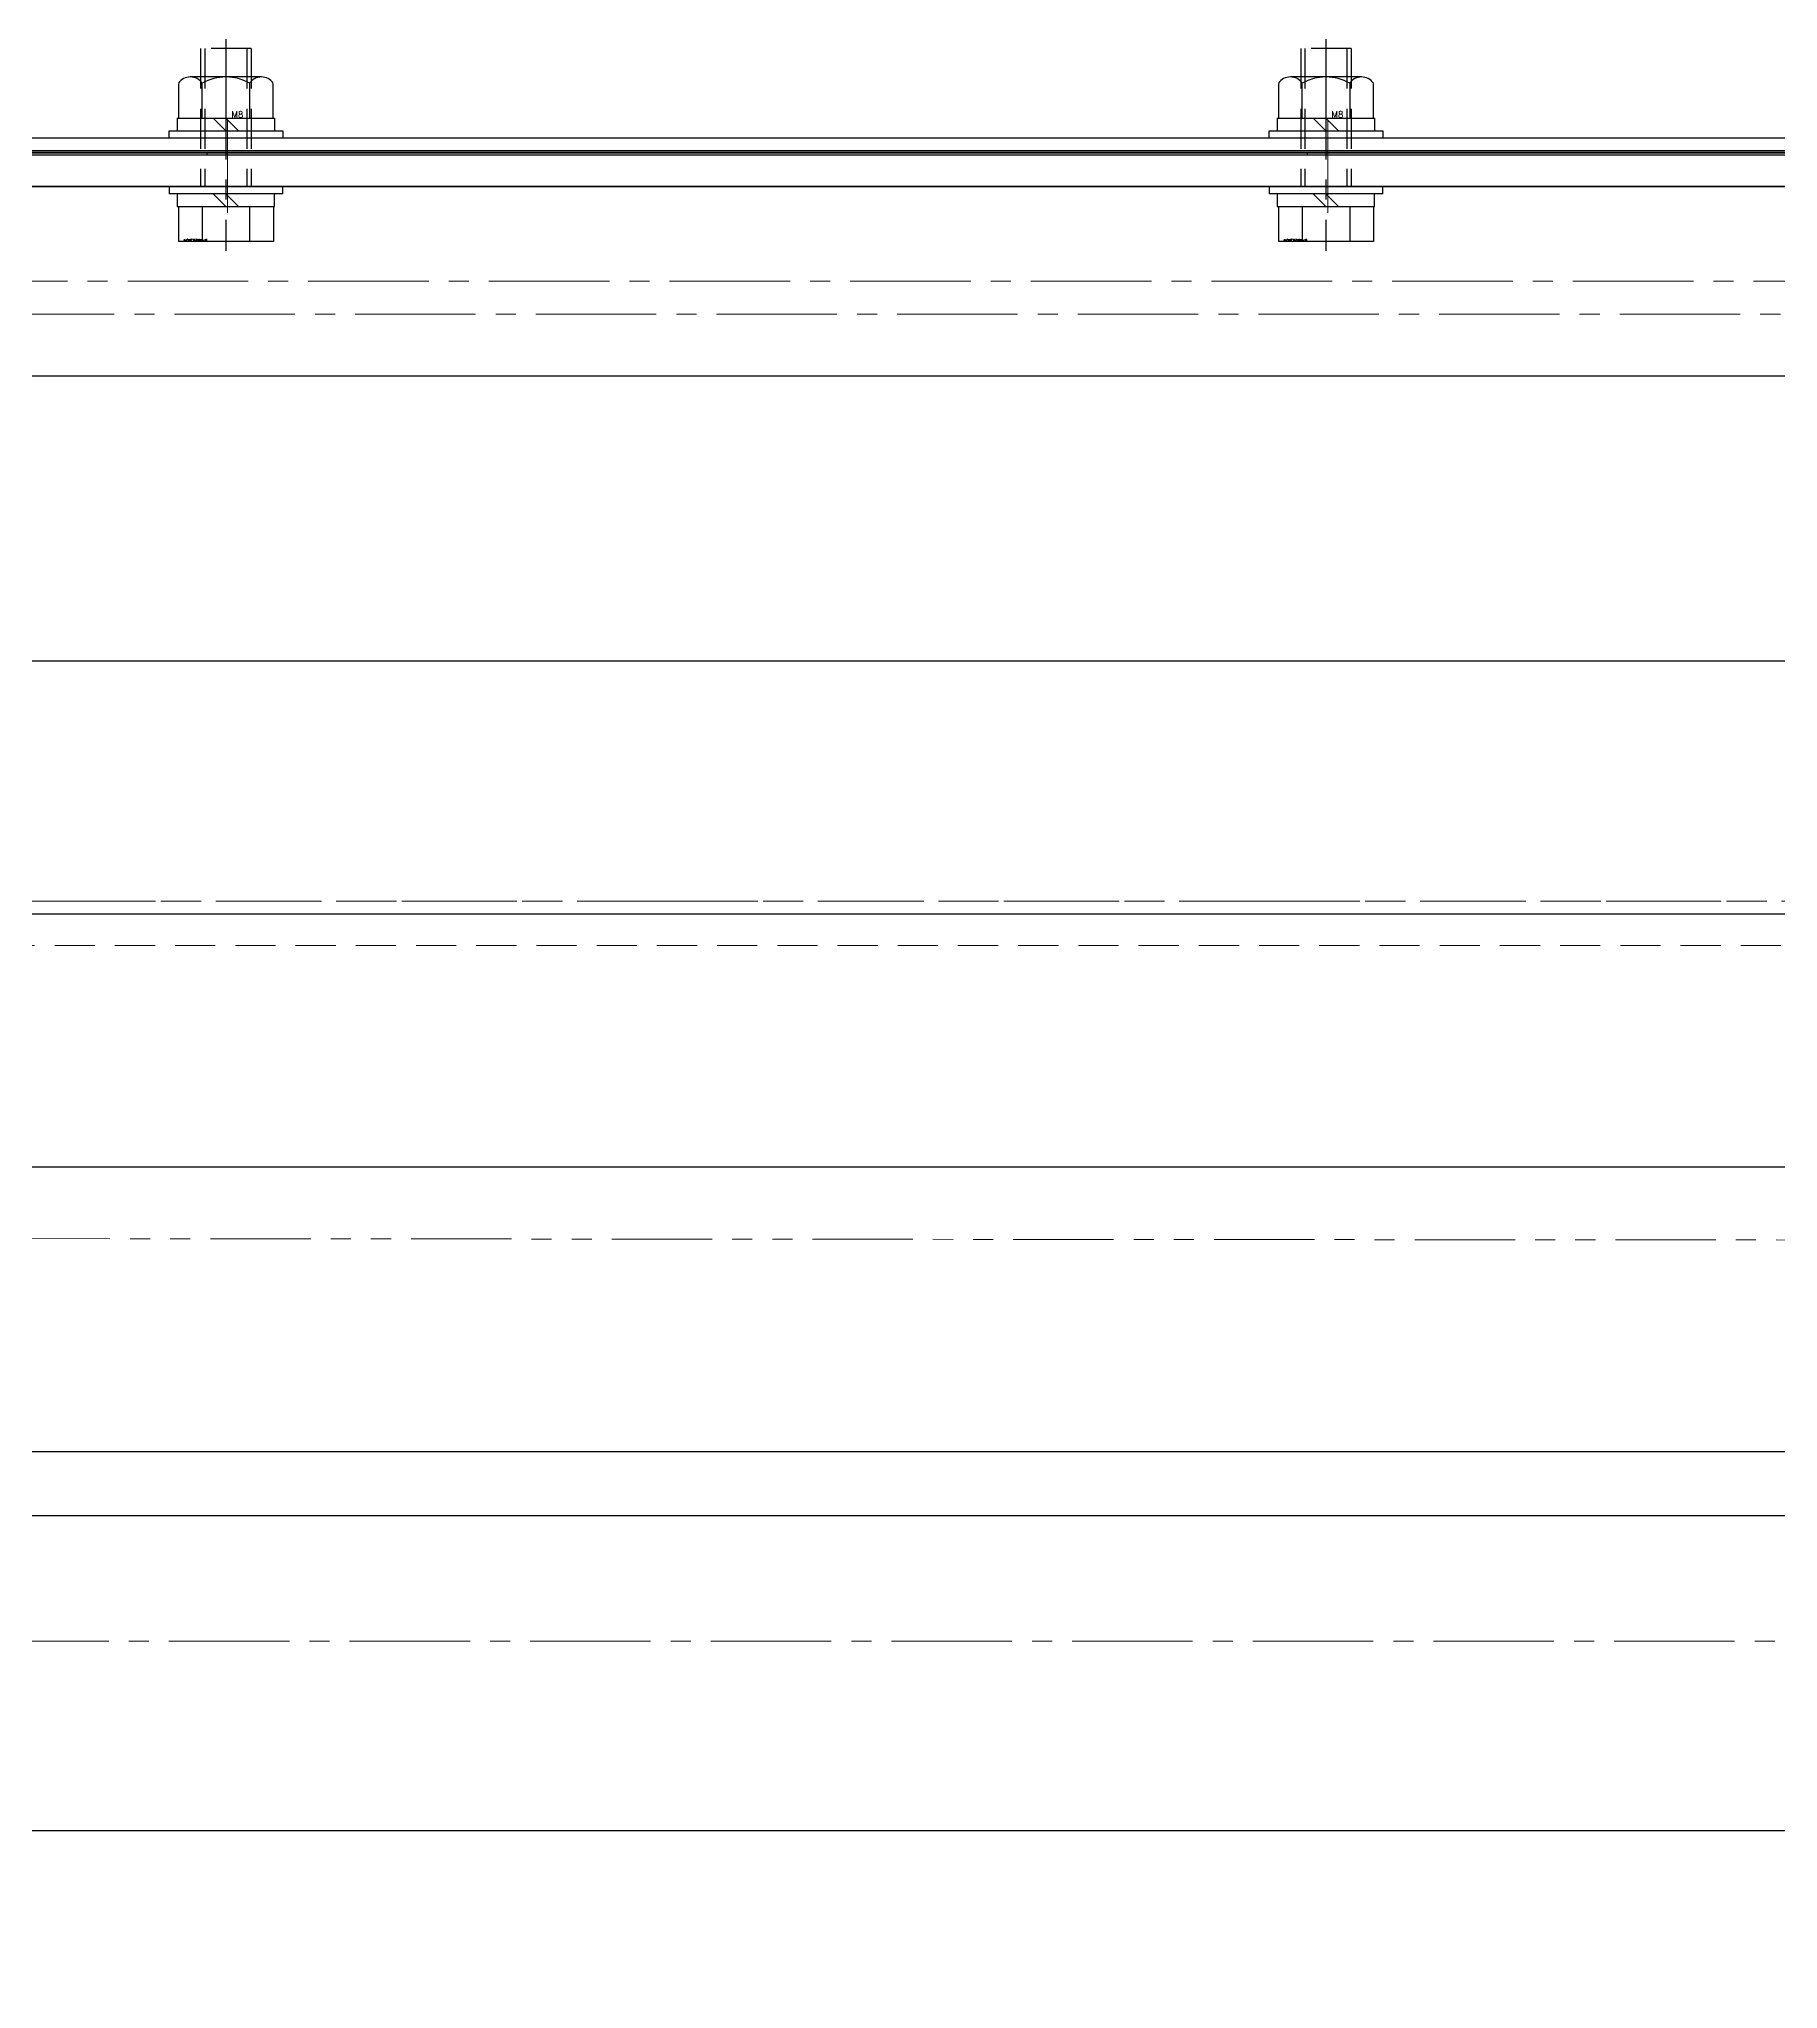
# Model space of a CAD drawing. Header units: millimetres. Extents: x 0 to 51411, y 0 to 16902.
# Drawn here: x 5008.6 to 5283.7, y 11872.6 to 12180.9 of the extents above; entities that cross this region are included whole.
import ezdxf

# ---------------------------------------------------------------- set-up
doc = ezdxf.new("R2010")
doc.units = ezdxf.units.MM
for name, pattern in [('CENTER2', [28.575, 19.05, -3.175, 3.175, -3.175]), ('HIDDEN', [9.525, 6.35, -3.175]), ('PHANTOM2', [31.75, 15.875, -3.175, 3.175, -3.175, 3.175, -3.175])]:
    doc.linetypes.add(name, pattern=pattern)
for name, color, linetype, lineweight in [('01_外形線', 7, 'Continuous', 25), ('04_HIDDEN', 2, 'HIDDEN', 13), ('04_中心線', 1, 'CENTER2', 9), ('05_CENTER', 4, 'CENTER2', 13), ('06_PHANTOM', 2, 'PHANTOM2', 13)]:
    doc.layers.add(name, color=color, linetype=linetype, lineweight=lineweight)
doc.layers.add('10_DRAFT', color=8, linetype='Continuous', lineweight=0, plot=False)
doc.styles.add('KSS_TXT', font='txt.shx', dxfattribs={"bigfont": 'extfont2.shx'})
doc.styles.add('KSS_TXT_L', font='txt.shx', dxfattribs={"height": 9, "bigfont": 'extfont2.shx'})

# ---------------------------------------------------------------- blocks, each defined once
blk = doc.blocks.new('A$C22662586_1_1_1')
at = {"color": 0}
blk.add_lwpolyline([(-995, 0), (995, 0), (995, 2), (-995, 2)], close=True, dxfattribs=at)
at = {"layer": '05_CENTER'}
for p, q in [((609, 4.23), (609, -2.35)), ((783, 4.23), (783, -2.35))]:
    blk.add_line(p, q, dxfattribs=at)
blk = doc.blocks.new('A$C66DB7377_1_1_1')
at = {"color": 0}
for points in [[(-995, 0), (995, 0), (995, -5), (-995, -5)], [(-1118, -5), (1118, -5), (1120, -7), (1120, -33), (1118, -35), (-1118, -35), (-1120, -33), (-1120, -7)]]:
    blk.add_lwpolyline(points, close=True, dxfattribs=at)
at = {"layer": '05_CENTER'}
for p, q in [((609, -9.18), (609, 3.91)), ((783, -9.18), (783, 3.91)), ((1126.59, -20), (-1126.04, -20))]:
    blk.add_line(p, q, dxfattribs=at)
blk = doc.blocks.new('A$C217E54E0_1_1_1')
blk.add_lwpolyline([(-995, 0), (995, 0), (995, 0.3), (-995, 0.3)], close=True)
at = {"layer": '05_CENTER'}
for p, q in [((609, -4.82), (609, 5.12)), ((783, -4.82), (783, 5.12))]:
    blk.add_line(p, q, dxfattribs=at)
blk = doc.blocks.new('A$C46CB4146_1_1_1')
at = {"color": 0, "linetype": 'CENTER2'}
blk.add_line((0, -23.3), (0, 10.2), dxfattribs=at)
at = {"color": 0}
for p, q in [((-7.51, 8.7), (7.51, 8.7)), ((-7.51, 3.2), (-7.51, 8.7)), ((-3.75, 3.2), (-3.75, 8.7)), ((3.75, 3.2), (3.75, 8.7)), ((7.51, 3.2), (7.51, 8.7)), ((-7.7, 3.2), (-7.7, 1.2)), ((7.7, 3.2), (-7.7, 3.2)), ((0, 1.2), (-2, 3.2)), ((0, 3.2), (2, 1.2)), ((7.7, 1.2), (7.7, 3.2)), ((-9, 1.2), (9, 1.2)), ((-9, 1.2), (-9, 0)), ((9, 0), (9, 1.2)), ((-9, 0), (9, 0))]:
    blk.add_line(p, q, dxfattribs=at)
at = {"color": 0, "linetype": 'HIDDEN'}
for p, q in [((-4, -21.8), (-4, 0)), ((-3.32, -21.8), (-3.32, 0)), ((3.32, -21.8), (3.32, 0)), ((4, -21.8), (4, 0)), ((-4, -21.8), (4, -21.8))]:
    blk.add_line(p, q, dxfattribs=at)
at = {"layer": '10_DRAFT', "style": 'KSS_TXT_L'}
blk.add_text('BT-M8x25L,SW,PW', height=0.3, dxfattribs=at).set_placement((2.97, 8.36))
blk = doc.blocks.new('M8Nza_1_1_1')
at = {"color": 0}
for p, q in [((5.62, 9.7), (-5.63, 9.7)), ((-7.5, 8.69), (-7.5, 3.2)), ((-3.75, 3.2), (-3.75, 8.69)), ((3.75, 8.69), (3.75, 3.2)), ((7.5, 3.2), (7.5, 8.69)), ((-7.7, 3.2), (7.7, 3.2)), ((-7.7, 3.2), (-7.7, 1.2)), ((0, 1.2), (-2, 3.2)), ((0, 3.2), (2, 1.2)), ((7.7, 3.2), (7.7, 1.2))]:
    blk.add_line(p, q, dxfattribs=at)
at = {"color": 0, "linetype": 'CENTER2'}
blk.add_line((0, 9.7), (0, 0), dxfattribs=at)
at = {"color": 0}
blk.add_lwpolyline([(-9, 1.2), (9, 1.2), (9, 0), (-9, 0)], close=True, dxfattribs=at)
for centre, radius, start, end in [((-5.63, 7.45), 2.25, 33.626, 146.374), ((0, 2.2), 7.5, 60, 120), ((5.62, 7.45), 2.25, 33.626, 146.374)]:
    blk.add_arc(centre, radius, start, end, dxfattribs=at)
at = {"layer": '10_DRAFT', "style": 'KSS_TXT'}
blk.add_text('M8', height=1, dxfattribs=at).set_placement((0.87, 3.27))
blk = doc.blocks.new('A$C4FD739D8_1_1')
for p, q in [((605.73, 20.3), (605.73, 20)), ((779.73, 20.3), (779.73, 20))]:
    blk.add_line(p, q)
at = {"rotation": 180}
for p in [(608.73, 15), (782.73, 15)]:
    blk.add_blockref('A$C46CB4146_1_1_1', p, dxfattribs=at)
for name, p in [('M8Nza_1_1_1', (608.73, 22.6)), ('M8Nza_1_1_1', (782.73, 22.6)), ('A$C217E54E0_1_1_1', (0, 20.3)), ('A$C217E54E0_1_1_1', (0, 20)), ('A$C22662586_1_1_1', (0, 20.6)), ('A$C66DB7377_1_1_1', (0, 20))]:
    blk.add_blockref(name, p)
blk = doc.blocks.new('A$C715B031A_1_1')
at = {"color": 0}
blk.add_lwpolyline([(-245, 20), (2325, 20), (2325, -18), (2323, -20), (-243, -20), (-245, -18)], close=True, dxfattribs=at)
at = {"layer": '04_HIDDEN'}
blk.add_line((-245, 15), (2325, 15), dxfattribs=at)
blk = doc.blocks.new('A$C3BCF241E_1_1')
at = {"color": 0}
blk.add_lwpolyline([(0, 27), (-2635, 27, 0.353018), (-2654.55, 11.23), (-2679.21, -102.59, 0.798529), (-2617.34, -131.45), (-2540.81, -32.74, -0.232047), (-2524.98, -25), (-0.02, -27, 1.000411), (0, 27)], format="xyb", dxfattribs=at)
blk = doc.blocks.new('A$C546C4D54_1_1')
at = {"color": 0}
for p, q in [((-3, 70), (-970, 70)), ((7, 30), (-1107.25, 30))]:
    blk.add_line(p, q, dxfattribs=at)
at = {"layer": '04_HIDDEN'}
blk.add_line((7, 32), (-1250, 32), dxfattribs=at)
blk = doc.blocks.new('A$C136408E9_1_1')
blk.add_line((2095, 15), (-116.77, 15))
at = {"xscale": -1, "rotation": 180}
blk.add_blockref('A$C546C4D54_1_1', (972, 5), dxfattribs=at)
at = {"layer": '04_HIDDEN', "xscale": -1, "rotation": 180}
blk.add_blockref('A$C715B031A_1_1', (-80, -5), dxfattribs=at)
at = {"layer": '06_PHANTOM', "color": 6, "rotation": 180}
blk.add_blockref('A$C3BCF241E_1_1', (-360, 0), dxfattribs=at)

msp = doc.modelspace()

# ---------------------------------------------------------------- linework, layer by layer
at = {"color": 0}
for points in [[(3390.467, 11957.64), (5468.467, 11957.64)], [(5468.467, 11897.64), (3390.467, 11897.64)]]:
    msp.add_lwpolyline(points, dxfattribs=at)
at = {"layer": '01_外形線'}
msp.add_line((5419.467, 11947.44), (3439.467, 11947.44), dxfattribs=at)
at = {"layer": '04_中心線'}
msp.add_line((5849.222, 12137.44), (3338.712, 12137.44), dxfattribs=at)
at = {"layer": '05_CENTER'}
msp.add_line((5534.006, 11927.64), (3324.928, 11927.64), dxfattribs=at)
at = {"layer": '06_PHANTOM', "color": 6}
msp.add_line((3479.467, 11897.64), (5379.467, 11897.64), dxfattribs=at)

# ---------------------------------------------------------------- block references
msp.add_blockref('A$C4FD739D8_1_1', (4429.467, 12142.64))
at = {"rotation": 180}
msp.add_blockref('A$C136408E9_1_1', (5454.467, 12017.64), dxfattribs=at)

doc.saveas('drawing.dxf')
